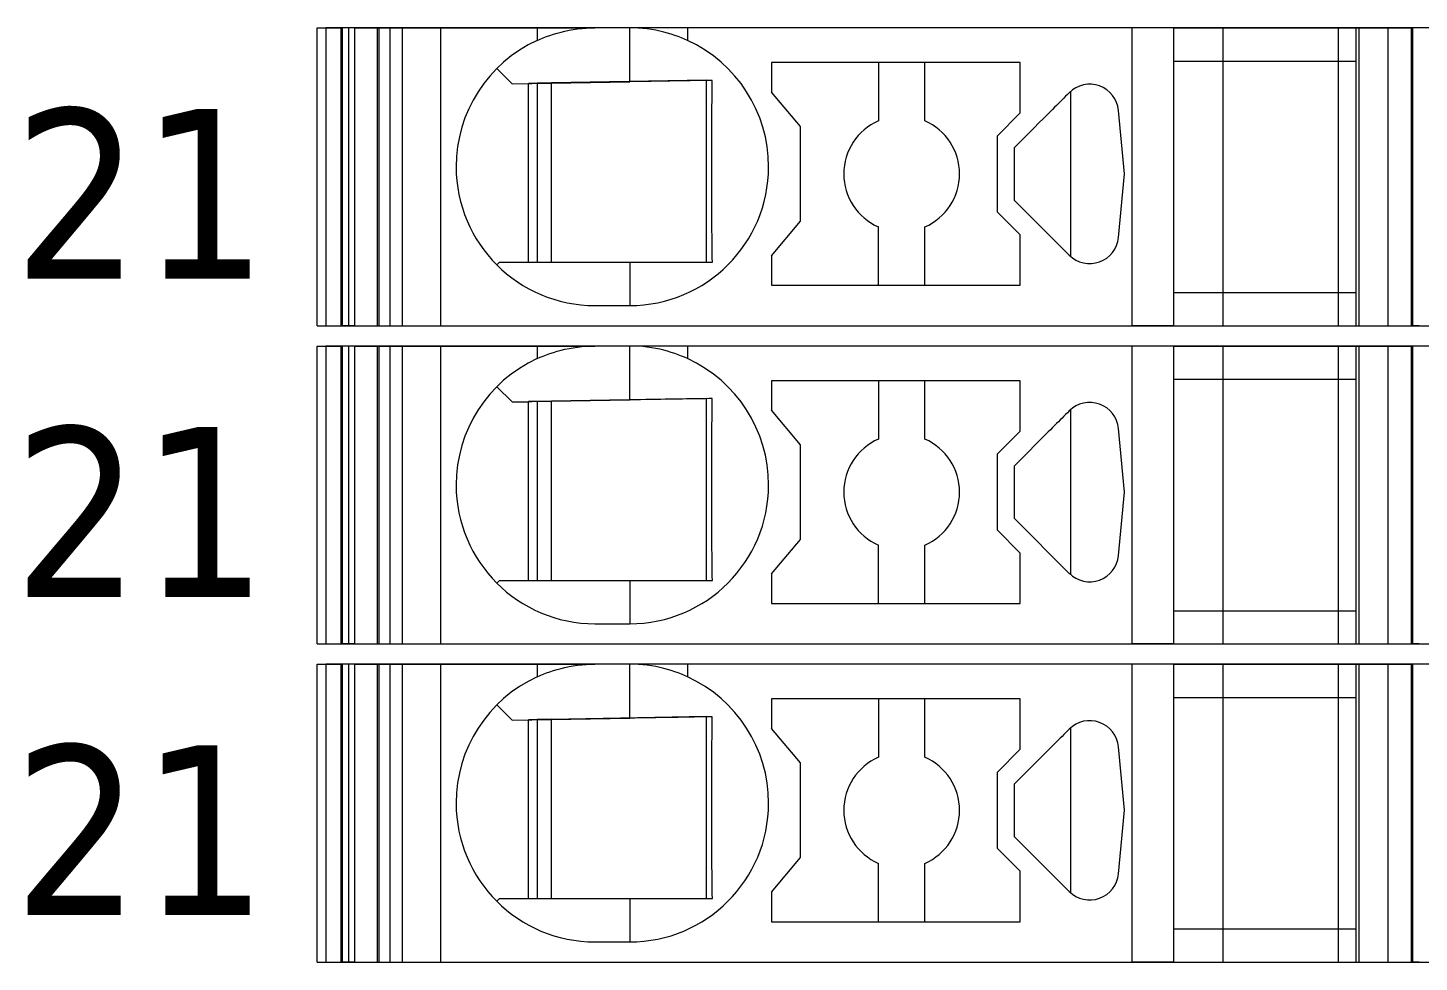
# Model space of a CAD drawing. Header units: millimetres. Extents: x 0 to 2100, y 0 to 1485.
# Drawn here: x 1216.85 to 1240.89, y 717.35 to 733.5 of the extents above; entities that cross this region are included whole.
import ezdxf
from ezdxf.enums import TextEntityAlignment as Align

# ---------------------------------------------------------------- set-up
doc = ezdxf.new("R2010")
doc.units = ezdxf.units.MM
for name, color, linetype, lineweight in [('EPLAN309', 5, 'Continuous', 5), ('EPLAN493', 5, 'Continuous', 5), ('MAIN-1', 7, 'Continuous', 5), ('MAIN-2', 7, 'Continuous', 5)]:
    doc.layers.add(name, color=color, linetype=linetype, lineweight=lineweight)
doc.styles.add('Tahoma', font='')
doc.styles.get('Tahoma').set_extended_font_data('Tahoma')

# ---------------------------------------------------------------- blocks, each defined once
blk = doc.blocks.new('EPLSYM_LibrarySPECIAL_Symbol12_Variant0_Placement8_12')
at = {"layer": 'EPLAN309', "lineweight": 13, "ltscale": 20}
blk.add_lwpolyline([(0, -5.15), (68.15, -5.15), (68.15, 0), (0, 0)], close=True, dxfattribs=at)
at = {"layer": 'EPLAN493', "color": 5, "style": 'Tahoma'}
blk.add_attdef('17_20450', text='', height=2.93475, dxfattribs=at).set_placement((0, -27.293475), align=Align.MIDDLE_RIGHT)
blk = doc.blocks.new('EPLSYM_LibrarySPECIAL_Symbol12_Variant0_Placement8_13')
at = {"layer": 'EPLAN309', "lineweight": 13, "ltscale": 20}
blk.add_lwpolyline([(0, -5.15), (68.15, -5.15), (68.15, 0), (0, 0)], close=True, dxfattribs=at)
at = {"layer": 'EPLAN493', "color": 5, "style": 'Tahoma'}
blk.add_attdef('17_20450', text='', height=2.93475, dxfattribs=at).set_placement((0, -27.293475), align=Align.MIDDLE_RIGHT)
blk = doc.blocks.new('EPLSYM_LibrarySPECIAL_Symbol12_Variant0_Placement8_14')
at = {"layer": 'EPLAN309', "lineweight": 13, "ltscale": 20}
blk.add_lwpolyline([(0, -5.15), (68.15, -5.15), (68.15, 0), (0, 0)], close=True, dxfattribs=at)
at = {"layer": 'EPLAN493', "color": 5, "style": 'Tahoma'}
blk.add_attdef('17_20450', text='', height=2.93475, dxfattribs=at).set_placement((0, -27.293475), align=Align.MIDDLE_RIGHT)

msp = doc.modelspace()

# ---------------------------------------------------------------- linework, layer by layer
at = {"layer": 'MAIN-1'}
for p, q in [((1221.85, 733.5), (1222.284, 733.5)), ((1221.85, 728.35), (1221.85, 733.5)), ((1222.393, 733.5), (1222.284, 733.5)), ((1222.284, 728.35), (1222.284, 733.5)), ((1222.501, 733.5), (1222.393, 733.5)), ((1222.393, 728.35), (1222.393, 733.5)), ((1222.501, 733.5), (1225.65, 733.5)), ((1222.501, 728.35), (1222.501, 733.5)), ((1225.65, 733.5), (1226.65, 733.5)), ((1225.65, 733.5), (1225.65, 733.282)), ((1225.872, 733.37), (1225.933, 733.39)), ((1225.933, 733.39), (1225.997, 733.409)), ((1225.997, 733.409), (1226.063, 733.427)), ((1226.063, 733.427), (1226.131, 733.443)), ((1226.131, 733.443), (1226.201, 733.458)), ((1226.201, 733.458), (1226.272, 733.47)), ((1226.272, 733.47), (1226.346, 733.481)), ((1226.346, 733.481), (1226.421, 733.489)), ((1226.421, 733.489), (1226.497, 733.495)), ((1226.497, 733.495), (1226.573, 733.499)), ((1226.573, 733.499), (1226.65, 733.5)), ((1227.25, 733.5), (1226.65, 733.5)), ((1227.327, 733.499), (1227.25, 733.5)), ((1228.25, 733.5), (1227.25, 733.5)), ((1227.25, 732.568), (1227.25, 733.5)), ((1227.403, 733.495), (1227.327, 733.499)), ((1227.479, 733.489), (1227.403, 733.495)), ((1227.554, 733.481), (1227.479, 733.489)), ((1227.628, 733.47), (1227.554, 733.481)), ((1227.699, 733.458), (1227.628, 733.47)), ((1227.769, 733.443), (1227.699, 733.458)), ((1227.837, 733.427), (1227.769, 733.443)), ((1227.903, 733.409), (1227.837, 733.427)), ((1227.967, 733.39), (1227.903, 733.409)), ((1228.028, 733.37), (1227.967, 733.39)), ((1235.932, 733.5), (1228.25, 733.5)), ((1228.25, 733.5), (1228.25, 733.282)), ((1236.65, 733.5), (1235.932, 733.5)), ((1235.932, 728.35), (1235.932, 733.5)), ((1236.65, 733.5), (1239.8, 733.5)), ((1236.65, 733.5), (1236.65, 728.35)), ((1239.8, 733.5), (1240.35, 733.5)), ((1239.8, 733.5), (1239.8, 728.35)), ((1240.35, 733.5), (1240.784, 733.5)), ((1240.35, 733.5), (1240.35, 728.35)), ((1240.893, 733.5), (1240.784, 733.5)), ((1240.784, 728.35), (1240.784, 733.5)), ((1225.65, 733.282), (1225.702, 733.305)), ((1225.702, 733.305), (1225.756, 733.327)), ((1225.756, 733.327), (1225.813, 733.349)), ((1225.813, 733.349), (1225.872, 733.37)), ((1228.087, 733.349), (1228.028, 733.37)), ((1228.144, 733.327), (1228.087, 733.349)), ((1228.198, 733.305), (1228.144, 733.327)), ((1228.25, 733.282), (1228.198, 733.305)), ((1229.7, 732.9), (1229.7, 732.389)), ((1234, 732.9), (1229.7, 732.9)), ((1231.55, 732.9), (1231.55, 731.892)), ((1232.35, 731.892), (1232.35, 732.9)), ((1234, 732.029), (1234, 732.9)), ((1236.65, 732.925), (1239.8, 732.925)), ((1224.953, 732.797), (1225.217, 732.533)), ((1225.217, 732.533), (1227.25, 732.568)), ((1225.5, 729.45), (1225.5, 732.538)), ((1225.65, 732.54), (1225.65, 729.45)), ((1225.9, 729.45), (1225.9, 732.545)), ((1227.345, 732.57), (1227.25, 732.568)), ((1227.438, 732.571), (1227.345, 732.57)), ((1227.53, 732.573), (1227.438, 732.571)), ((1227.618, 732.575), (1227.53, 732.573)), ((1227.703, 732.576), (1227.618, 732.575)), ((1227.786, 732.577), (1227.703, 732.576)), ((1227.865, 732.579), (1227.786, 732.577)), ((1227.943, 732.58), (1227.865, 732.579)), ((1228.017, 732.581), (1227.943, 732.58)), ((1228.09, 732.582), (1228.017, 732.581)), ((1228.16, 732.584), (1228.09, 732.582)), ((1228.229, 732.585), (1228.16, 732.584)), ((1228.297, 732.586), (1228.229, 732.585)), ((1228.363, 732.587), (1228.297, 732.586)), ((1228.428, 732.588), (1228.363, 732.587)), ((1228.491, 732.589), (1228.428, 732.588)), ((1228.554, 732.59), (1228.491, 732.589)), ((1228.615, 732.591), (1228.554, 732.59)), ((1228.579, 729.45), (1228.579, 732.591)), ((1228.676, 732.592), (1228.615, 732.591)), ((1228.674, 732.377), (1228.675, 732.45)), ((1228.675, 732.45), (1228.676, 732.522)), ((1228.676, 732.522), (1228.676, 732.592)), ((1228.672, 732.149), (1228.673, 732.227)), ((1228.673, 732.303), (1228.674, 732.377)), ((1228.673, 732.227), (1228.673, 732.303)), ((1230.2, 731.793), (1229.7, 732.389)), ((1234.658, 732.191), (1234.627, 732.159)), ((1234.69, 732.222), (1234.658, 732.191)), ((1234.721, 732.253), (1234.69, 732.222)), ((1234.752, 732.285), (1234.721, 732.253)), ((1234.784, 732.316), (1234.752, 732.285)), ((1234.815, 732.347), (1234.784, 732.316)), ((1234.846, 732.379), (1234.815, 732.347)), ((1234.867, 732.398), (1234.867, 729.552)), ((1228.67, 731.988), (1228.671, 732.07)), ((1228.67, 731.904), (1228.67, 731.988)), ((1228.671, 732.07), (1228.672, 732.149)), ((1233.6, 731.629), (1234, 732.029)), ((1234.443, 731.975), (1234.402, 731.934)), ((1234.483, 732.015), (1234.443, 731.975)), ((1234.521, 732.053), (1234.483, 732.015)), ((1234.558, 732.09), (1234.521, 732.053)), ((1234.594, 732.126), (1234.558, 732.09)), ((1234.627, 732.159), (1234.594, 732.126)), ((1235.802, 730.975), (1235.698, 732.072)), ((1228.668, 731.632), (1228.669, 731.726)), ((1228.669, 731.817), (1228.67, 731.904)), ((1228.669, 731.726), (1228.669, 731.817)), ((1230.2, 730.157), (1230.2, 731.793)), ((1234.242, 731.774), (1234.158, 731.69)), ((1234.323, 731.856), (1234.242, 731.774)), ((1234.402, 731.934), (1234.323, 731.856)), ((1228.667, 731.431), (1228.668, 731.534)), ((1228.668, 731.534), (1228.668, 731.632)), ((1233.6, 731.629), (1233.6, 730.321)), ((1233.986, 731.518), (1233.9, 731.432)), ((1234.072, 731.604), (1233.986, 731.518)), ((1234.158, 731.69), (1234.072, 731.604)), ((1228.667, 731.324), (1228.667, 731.431)), ((1228.667, 731.213), (1228.667, 731.324)), ((1233.9, 731.302), (1233.9, 731.432)), ((1233.9, 731.171), (1233.9, 731.302)), ((1228.667, 731.1), (1228.667, 731.213)), ((1228.667, 730.979), (1228.667, 731.1)), ((1228.667, 730.861), (1228.667, 730.979)), ((1233.9, 731.04), (1233.9, 731.171)), ((1233.9, 730.91), (1233.9, 731.04)), ((1228.667, 730.747), (1228.667, 730.861)), ((1228.668, 730.638), (1228.667, 730.747)), ((1233.9, 730.779), (1233.9, 730.91)), ((1233.9, 730.648), (1233.9, 730.779)), ((1235.698, 729.878), (1235.802, 730.975)), ((1228.668, 730.534), (1228.668, 730.638)), ((1228.669, 730.434), (1228.668, 730.534)), ((1233.9, 730.518), (1233.9, 730.648)), ((1233.9, 730.518), (1234.846, 729.571)), ((1228.669, 730.339), (1228.669, 730.434)), ((1228.67, 730.248), (1228.669, 730.339)), ((1234, 729.921), (1233.6, 730.321)), ((1228.671, 730.159), (1228.67, 730.248)), ((1228.672, 730.073), (1228.671, 730.159)), ((1228.672, 729.99), (1228.672, 730.073)), ((1229.7, 729.561), (1230.2, 730.157)), ((1231.55, 729.05), (1231.55, 730.058)), ((1232.35, 729.05), (1232.35, 730.058)), ((1228.673, 729.908), (1228.672, 729.99)), ((1228.674, 729.829), (1228.673, 729.908)), ((1228.675, 729.75), (1228.674, 729.829)), ((1234, 729.05), (1234, 729.921)), ((1228.676, 729.674), (1228.675, 729.75)), ((1228.676, 729.598), (1228.676, 729.674)), ((1228.677, 729.524), (1228.676, 729.598)), ((1229.7, 729.561), (1229.7, 729.05)), ((1225, 729.45), (1224.953, 729.403)), ((1225, 729.45), (1227.25, 729.45)), ((1227.25, 729.45), (1227.342, 729.45)), ((1227.25, 729.45), (1227.25, 728.7)), ((1227.342, 729.45), (1227.433, 729.45)), ((1227.433, 729.45), (1227.523, 729.45)), ((1227.523, 729.45), (1227.61, 729.45)), ((1227.61, 729.45), (1227.695, 729.45)), ((1227.695, 729.45), (1227.778, 729.45)), ((1227.778, 729.45), (1227.858, 729.45)), ((1227.858, 729.45), (1227.936, 729.45)), ((1227.936, 729.45), (1228.011, 729.45)), ((1228.011, 729.45), (1228.085, 729.45)), ((1228.085, 729.45), (1228.157, 729.45)), ((1228.157, 729.45), (1228.226, 729.45)), ((1228.226, 729.45), (1228.295, 729.45)), ((1228.295, 729.45), (1228.361, 729.45)), ((1228.361, 729.45), (1228.427, 729.45)), ((1228.427, 729.45), (1228.491, 729.45)), ((1228.491, 729.45), (1228.555, 729.45)), ((1228.555, 729.45), (1228.617, 729.45)), ((1228.617, 729.45), (1228.678, 729.45)), ((1228.678, 729.45), (1228.677, 729.524)), ((1229.7, 729.05), (1234, 729.05)), ((1236.65, 728.925), (1239.8, 728.925)), ((1226.65, 728.7), (1227.25, 728.7)), ((1221.85, 728.35), (1222.284, 728.35)), ((1222.393, 728.35), (1222.284, 728.35)), ((1222.501, 728.35), (1222.393, 728.35)), ((1222.501, 728.35), (1235.932, 728.35)), ((1236.65, 728.35), (1235.932, 728.35)), ((1236.65, 728.35), (1239.8, 728.35)), ((1239.8, 728.35), (1240.35, 728.35)), ((1240.35, 728.35), (1240.784, 728.35)), ((1240.893, 728.35), (1240.784, 728.35)), ((1221.85, 728), (1222.284, 728)), ((1221.85, 722.85), (1221.85, 728)), ((1222.393, 728), (1222.284, 728)), ((1222.284, 722.85), (1222.284, 728)), ((1222.501, 728), (1222.393, 728)), ((1222.393, 722.85), (1222.393, 728)), ((1222.501, 728), (1225.65, 728)), ((1222.501, 722.85), (1222.501, 728)), ((1225.65, 728), (1226.65, 728)), ((1225.65, 728), (1225.65, 727.782)), ((1225.813, 727.849), (1225.872, 727.87)), ((1225.872, 727.87), (1225.933, 727.89)), ((1225.933, 727.89), (1225.997, 727.909)), ((1225.997, 727.909), (1226.063, 727.927)), ((1226.063, 727.927), (1226.131, 727.943)), ((1226.131, 727.943), (1226.201, 727.958)), ((1226.201, 727.958), (1226.272, 727.97)), ((1226.272, 727.97), (1226.346, 727.981)), ((1226.346, 727.981), (1226.421, 727.989)), ((1226.421, 727.989), (1226.497, 727.995)), ((1226.497, 727.995), (1226.573, 727.999)), ((1226.573, 727.999), (1226.65, 728)), ((1227.25, 728), (1226.65, 728)), ((1227.327, 727.999), (1227.25, 728)), ((1228.25, 728), (1227.25, 728)), ((1227.25, 727.068), (1227.25, 728)), ((1227.403, 727.995), (1227.327, 727.999)), ((1227.479, 727.989), (1227.403, 727.995)), ((1227.554, 727.981), (1227.479, 727.989)), ((1227.628, 727.97), (1227.554, 727.981)), ((1227.699, 727.958), (1227.628, 727.97)), ((1227.769, 727.943), (1227.699, 727.958)), ((1227.837, 727.927), (1227.769, 727.943)), ((1227.903, 727.909), (1227.837, 727.927)), ((1227.967, 727.89), (1227.903, 727.909)), ((1228.028, 727.87), (1227.967, 727.89)), ((1228.087, 727.849), (1228.028, 727.87)), ((1235.932, 728), (1228.25, 728)), ((1228.25, 728), (1228.25, 727.782)), ((1236.65, 728), (1235.932, 728)), ((1235.932, 722.85), (1235.932, 728)), ((1236.65, 728), (1239.8, 728)), ((1236.65, 728), (1236.65, 722.85)), ((1239.8, 728), (1240.35, 728)), ((1239.8, 728), (1239.8, 722.85)), ((1240.35, 728), (1240.784, 728)), ((1240.35, 728), (1240.35, 722.85)), ((1240.893, 728), (1240.784, 728)), ((1240.784, 722.85), (1240.784, 728)), ((1225.65, 727.782), (1225.702, 727.805)), ((1225.702, 727.805), (1225.756, 727.827)), ((1225.756, 727.827), (1225.813, 727.849)), ((1228.144, 727.827), (1228.087, 727.849)), ((1228.198, 727.805), (1228.144, 727.827)), ((1228.25, 727.782), (1228.198, 727.805)), ((1229.7, 727.4), (1229.7, 726.889)), ((1234, 727.4), (1229.7, 727.4)), ((1231.55, 727.4), (1231.55, 726.392)), ((1232.35, 726.392), (1232.35, 727.4)), ((1234, 726.529), (1234, 727.4)), ((1236.65, 727.425), (1239.8, 727.425)), ((1224.953, 727.297), (1225.217, 727.033)), ((1225.217, 727.033), (1227.25, 727.068)), ((1225.5, 723.95), (1225.5, 727.038)), ((1225.65, 727.04), (1225.65, 723.95)), ((1225.9, 723.95), (1225.9, 727.045)), ((1227.345, 727.07), (1227.25, 727.068)), ((1227.438, 727.071), (1227.345, 727.07)), ((1227.53, 727.073), (1227.438, 727.071)), ((1227.618, 727.075), (1227.53, 727.073)), ((1227.703, 727.076), (1227.618, 727.075)), ((1227.786, 727.077), (1227.703, 727.076)), ((1227.865, 727.079), (1227.786, 727.077)), ((1227.943, 727.08), (1227.865, 727.079)), ((1228.017, 727.081), (1227.943, 727.08)), ((1228.09, 727.082), (1228.017, 727.081)), ((1228.16, 727.084), (1228.09, 727.082)), ((1228.229, 727.085), (1228.16, 727.084)), ((1228.297, 727.086), (1228.229, 727.085)), ((1228.363, 727.087), (1228.297, 727.086)), ((1228.428, 727.088), (1228.363, 727.087)), ((1228.491, 727.089), (1228.428, 727.088)), ((1228.554, 727.09), (1228.491, 727.089)), ((1228.615, 727.091), (1228.554, 727.09)), ((1228.579, 723.95), (1228.579, 727.091)), ((1228.676, 727.092), (1228.615, 727.091)), ((1228.674, 726.877), (1228.675, 726.95)), ((1228.675, 726.95), (1228.676, 727.022)), ((1228.676, 727.022), (1228.676, 727.092)), ((1230.2, 726.293), (1229.7, 726.889)), ((1234.867, 726.898), (1234.867, 724.052)), ((1228.671, 726.57), (1228.672, 726.649)), ((1228.672, 726.649), (1228.673, 726.727)), ((1228.673, 726.803), (1228.674, 726.877)), ((1228.673, 726.727), (1228.673, 726.803)), ((1234.627, 726.659), (1234.594, 726.626)), ((1234.658, 726.691), (1234.627, 726.659)), ((1234.69, 726.722), (1234.658, 726.691)), ((1234.721, 726.753), (1234.69, 726.722)), ((1234.752, 726.785), (1234.721, 726.753)), ((1234.784, 726.816), (1234.752, 726.785)), ((1234.815, 726.847), (1234.784, 726.816)), ((1234.846, 726.879), (1234.815, 726.847)), ((1228.67, 726.488), (1228.671, 726.57)), ((1228.67, 726.404), (1228.67, 726.488)), ((1233.6, 726.129), (1234, 726.529)), ((1234.402, 726.434), (1234.323, 726.356)), ((1234.443, 726.475), (1234.402, 726.434)), ((1234.483, 726.515), (1234.443, 726.475)), ((1234.521, 726.553), (1234.483, 726.515)), ((1234.558, 726.59), (1234.521, 726.553)), ((1234.594, 726.626), (1234.558, 726.59)), ((1235.802, 725.475), (1235.698, 726.572)), ((1228.668, 726.132), (1228.669, 726.226)), ((1228.669, 726.317), (1228.67, 726.404)), ((1228.669, 726.226), (1228.669, 726.317)), ((1230.2, 724.657), (1230.2, 726.293)), ((1234.158, 726.19), (1234.072, 726.104)), ((1234.242, 726.274), (1234.158, 726.19)), ((1234.323, 726.356), (1234.242, 726.274)), ((1228.667, 725.931), (1228.668, 726.034)), ((1228.667, 725.824), (1228.667, 725.931)), ((1228.668, 726.034), (1228.668, 726.132)), ((1233.6, 726.129), (1233.6, 724.821)), ((1233.986, 726.018), (1233.9, 725.932)), ((1233.9, 725.802), (1233.9, 725.932)), ((1234.072, 726.104), (1233.986, 726.018)), ((1228.667, 725.713), (1228.667, 725.824)), ((1228.667, 725.6), (1228.667, 725.713)), ((1233.9, 725.671), (1233.9, 725.802)), ((1228.667, 725.479), (1228.667, 725.6)), ((1228.667, 725.361), (1228.667, 725.479)), ((1233.9, 725.54), (1233.9, 725.671)), ((1233.9, 725.41), (1233.9, 725.54)), ((1235.698, 724.378), (1235.802, 725.475)), ((1228.667, 725.247), (1228.667, 725.361)), ((1228.668, 725.138), (1228.667, 725.247)), ((1233.9, 725.279), (1233.9, 725.41)), ((1233.9, 725.148), (1233.9, 725.279)), ((1228.668, 725.034), (1228.668, 725.138)), ((1228.669, 724.934), (1228.668, 725.034)), ((1233.9, 725.018), (1233.9, 725.148)), ((1233.9, 725.018), (1234.846, 724.071)), ((1228.669, 724.839), (1228.669, 724.934)), ((1228.67, 724.748), (1228.669, 724.839)), ((1228.671, 724.659), (1228.67, 724.748)), ((1234, 724.421), (1233.6, 724.821)), ((1228.672, 724.573), (1228.671, 724.659)), ((1228.672, 724.49), (1228.672, 724.573)), ((1228.673, 724.408), (1228.672, 724.49)), ((1229.7, 724.061), (1230.2, 724.657)), ((1231.55, 723.55), (1231.55, 724.558)), ((1232.35, 723.55), (1232.35, 724.558)), ((1228.674, 724.329), (1228.673, 724.408)), ((1228.675, 724.25), (1228.674, 724.329)), ((1228.676, 724.174), (1228.675, 724.25)), ((1234, 723.55), (1234, 724.421)), ((1228.676, 724.098), (1228.676, 724.174)), ((1228.677, 724.024), (1228.676, 724.098)), ((1228.678, 723.95), (1228.677, 724.024)), ((1229.7, 724.061), (1229.7, 723.55)), ((1225, 723.95), (1224.953, 723.903)), ((1225, 723.95), (1227.25, 723.95)), ((1227.25, 723.95), (1227.342, 723.95)), ((1227.25, 723.95), (1227.25, 723.2)), ((1227.342, 723.95), (1227.433, 723.95)), ((1227.433, 723.95), (1227.523, 723.95)), ((1227.523, 723.95), (1227.61, 723.95)), ((1227.61, 723.95), (1227.695, 723.95)), ((1227.695, 723.95), (1227.778, 723.95)), ((1227.778, 723.95), (1227.858, 723.95)), ((1227.858, 723.95), (1227.936, 723.95)), ((1227.936, 723.95), (1228.011, 723.95)), ((1228.011, 723.95), (1228.085, 723.95)), ((1228.085, 723.95), (1228.157, 723.95)), ((1228.157, 723.95), (1228.226, 723.95)), ((1228.226, 723.95), (1228.295, 723.95)), ((1228.295, 723.95), (1228.361, 723.95)), ((1228.361, 723.95), (1228.427, 723.95)), ((1228.427, 723.95), (1228.491, 723.95)), ((1228.491, 723.95), (1228.555, 723.95)), ((1228.555, 723.95), (1228.617, 723.95)), ((1228.617, 723.95), (1228.678, 723.95)), ((1229.7, 723.55), (1234, 723.55)), ((1236.65, 723.425), (1239.8, 723.425)), ((1226.65, 723.2), (1227.25, 723.2)), ((1221.85, 722.85), (1222.284, 722.85)), ((1222.393, 722.85), (1222.284, 722.85)), ((1222.501, 722.85), (1222.393, 722.85)), ((1222.501, 722.85), (1235.932, 722.85)), ((1236.65, 722.85), (1235.932, 722.85)), ((1236.65, 722.85), (1239.8, 722.85)), ((1239.8, 722.85), (1240.35, 722.85)), ((1240.35, 722.85), (1240.784, 722.85)), ((1240.893, 722.85), (1240.784, 722.85)), ((1221.85, 722.5), (1222.284, 722.5)), ((1221.85, 717.35), (1221.85, 722.5)), ((1222.393, 722.5), (1222.284, 722.5)), ((1222.284, 717.35), (1222.284, 722.5)), ((1222.501, 722.5), (1222.393, 722.5)), ((1222.393, 717.35), (1222.393, 722.5)), ((1222.501, 722.5), (1225.65, 722.5)), ((1222.501, 717.35), (1222.501, 722.5)), ((1225.65, 722.5), (1226.65, 722.5)), ((1225.65, 722.5), (1225.65, 722.282)), ((1225.702, 722.305), (1225.756, 722.327)), ((1225.756, 722.327), (1225.813, 722.349)), ((1225.813, 722.349), (1225.872, 722.37)), ((1225.872, 722.37), (1225.933, 722.39)), ((1225.933, 722.39), (1225.997, 722.409)), ((1225.997, 722.409), (1226.063, 722.427)), ((1226.063, 722.427), (1226.131, 722.443)), ((1226.131, 722.443), (1226.201, 722.458)), ((1226.201, 722.458), (1226.272, 722.47)), ((1226.272, 722.47), (1226.346, 722.481)), ((1226.346, 722.481), (1226.421, 722.489)), ((1226.421, 722.489), (1226.497, 722.495)), ((1226.497, 722.495), (1226.573, 722.499)), ((1226.573, 722.499), (1226.65, 722.5)), ((1227.25, 722.5), (1226.65, 722.5)), ((1227.327, 722.499), (1227.25, 722.5)), ((1228.25, 722.5), (1227.25, 722.5)), ((1227.25, 721.568), (1227.25, 722.5)), ((1227.403, 722.495), (1227.327, 722.499)), ((1227.479, 722.489), (1227.403, 722.495)), ((1227.554, 722.481), (1227.479, 722.489)), ((1227.628, 722.47), (1227.554, 722.481)), ((1227.699, 722.458), (1227.628, 722.47)), ((1227.769, 722.443), (1227.699, 722.458)), ((1227.837, 722.427), (1227.769, 722.443)), ((1227.903, 722.409), (1227.837, 722.427)), ((1227.967, 722.39), (1227.903, 722.409)), ((1228.028, 722.37), (1227.967, 722.39)), ((1228.087, 722.349), (1228.028, 722.37)), ((1228.144, 722.327), (1228.087, 722.349)), ((1228.198, 722.305), (1228.144, 722.327)), ((1235.932, 722.5), (1228.25, 722.5)), ((1228.25, 722.5), (1228.25, 722.282)), ((1236.65, 722.5), (1235.932, 722.5)), ((1235.932, 717.35), (1235.932, 722.5)), ((1236.65, 722.5), (1239.8, 722.5)), ((1236.65, 722.5), (1236.65, 717.35)), ((1239.8, 722.5), (1240.35, 722.5)), ((1239.8, 722.5), (1239.8, 717.35)), ((1240.35, 722.5), (1240.784, 722.5)), ((1240.35, 722.5), (1240.35, 717.35)), ((1240.893, 722.5), (1240.784, 722.5)), ((1240.784, 717.35), (1240.784, 722.5)), ((1225.65, 722.282), (1225.702, 722.305)), ((1228.25, 722.282), (1228.198, 722.305)), ((1229.7, 721.9), (1229.7, 721.389)), ((1234, 721.9), (1229.7, 721.9)), ((1231.55, 721.9), (1231.55, 720.892)), ((1232.35, 720.892), (1232.35, 721.9)), ((1234, 721.029), (1234, 721.9)), ((1236.65, 721.925), (1239.8, 721.925)), ((1224.953, 721.797), (1225.217, 721.533)), ((1225.217, 721.533), (1227.25, 721.568)), ((1225.5, 718.45), (1225.5, 721.538)), ((1225.65, 721.54), (1225.65, 718.45)), ((1225.9, 718.45), (1225.9, 721.545)), ((1227.345, 721.57), (1227.25, 721.568)), ((1227.438, 721.571), (1227.345, 721.57)), ((1227.53, 721.573), (1227.438, 721.571)), ((1227.618, 721.575), (1227.53, 721.573)), ((1227.703, 721.576), (1227.618, 721.575)), ((1227.786, 721.577), (1227.703, 721.576)), ((1227.865, 721.579), (1227.786, 721.577)), ((1227.943, 721.58), (1227.865, 721.579)), ((1228.017, 721.581), (1227.943, 721.58)), ((1228.09, 721.582), (1228.017, 721.581)), ((1228.16, 721.584), (1228.09, 721.582)), ((1228.229, 721.585), (1228.16, 721.584)), ((1228.297, 721.586), (1228.229, 721.585)), ((1228.363, 721.587), (1228.297, 721.586)), ((1228.428, 721.588), (1228.363, 721.587)), ((1228.491, 721.589), (1228.428, 721.588)), ((1228.554, 721.59), (1228.491, 721.589)), ((1228.615, 721.591), (1228.554, 721.59)), ((1228.579, 718.45), (1228.579, 721.591)), ((1228.676, 721.592), (1228.615, 721.591)), ((1228.673, 721.303), (1228.674, 721.377)), ((1228.674, 721.377), (1228.675, 721.45)), ((1228.675, 721.45), (1228.676, 721.522)), ((1228.676, 721.522), (1228.676, 721.592)), ((1230.2, 720.793), (1229.7, 721.389)), ((1234.846, 721.379), (1234.815, 721.347)), ((1234.867, 721.398), (1234.867, 718.552)), ((1228.671, 721.07), (1228.672, 721.149)), ((1228.672, 721.149), (1228.673, 721.227)), ((1228.673, 721.227), (1228.673, 721.303)), ((1234.594, 721.126), (1234.558, 721.09)), ((1234.627, 721.159), (1234.594, 721.126)), ((1234.658, 721.191), (1234.627, 721.159)), ((1234.69, 721.222), (1234.658, 721.191)), ((1234.721, 721.253), (1234.69, 721.222)), ((1234.752, 721.285), (1234.721, 721.253)), ((1234.784, 721.316), (1234.752, 721.285)), ((1234.815, 721.347), (1234.784, 721.316)), ((1228.669, 720.817), (1228.67, 720.904)), ((1228.67, 720.988), (1228.671, 721.07)), ((1228.67, 720.904), (1228.67, 720.988)), ((1233.6, 720.629), (1234, 721.029)), ((1234.402, 720.934), (1234.323, 720.856)), ((1234.443, 720.975), (1234.402, 720.934)), ((1234.483, 721.015), (1234.443, 720.975)), ((1234.521, 721.053), (1234.483, 721.015)), ((1234.558, 721.09), (1234.521, 721.053)), ((1235.802, 719.975), (1235.698, 721.072)), ((1228.668, 720.632), (1228.669, 720.726)), ((1228.669, 720.726), (1228.669, 720.817)), ((1230.2, 719.157), (1230.2, 720.793)), ((1234.158, 720.69), (1234.072, 720.604)), ((1234.242, 720.774), (1234.158, 720.69)), ((1234.323, 720.856), (1234.242, 720.774)), ((1228.667, 720.431), (1228.668, 720.534)), ((1228.667, 720.324), (1228.667, 720.431)), ((1228.668, 720.534), (1228.668, 720.632)), ((1233.6, 720.629), (1233.6, 719.321)), ((1233.986, 720.518), (1233.9, 720.432)), ((1233.9, 720.302), (1233.9, 720.432)), ((1234.072, 720.604), (1233.986, 720.518)), ((1228.667, 720.213), (1228.667, 720.324)), ((1228.667, 720.1), (1228.667, 720.213)), ((1233.9, 720.171), (1233.9, 720.302)), ((1233.9, 720.04), (1233.9, 720.171)), ((1228.667, 719.979), (1228.667, 720.1)), ((1228.667, 719.861), (1228.667, 719.979)), ((1233.9, 719.91), (1233.9, 720.04)), ((1235.698, 718.878), (1235.802, 719.975)), ((1228.667, 719.747), (1228.667, 719.861)), ((1228.668, 719.638), (1228.667, 719.747)), ((1233.9, 719.779), (1233.9, 719.91)), ((1233.9, 719.648), (1233.9, 719.779)), ((1228.668, 719.534), (1228.668, 719.638)), ((1228.669, 719.434), (1228.668, 719.534)), ((1228.669, 719.339), (1228.669, 719.434)), ((1233.9, 719.518), (1233.9, 719.648)), ((1233.9, 719.518), (1234.846, 718.571)), ((1228.67, 719.248), (1228.669, 719.339)), ((1228.671, 719.159), (1228.67, 719.248)), ((1234, 718.921), (1233.6, 719.321)), ((1228.672, 719.073), (1228.671, 719.159)), ((1228.672, 718.99), (1228.672, 719.073)), ((1228.673, 718.908), (1228.672, 718.99)), ((1229.7, 718.561), (1230.2, 719.157)), ((1231.55, 718.05), (1231.55, 719.058)), ((1232.35, 718.05), (1232.35, 719.058)), ((1228.674, 718.829), (1228.673, 718.908)), ((1228.675, 718.75), (1228.674, 718.829)), ((1228.676, 718.674), (1228.675, 718.75)), ((1234, 718.05), (1234, 718.921)), ((1228.676, 718.598), (1228.676, 718.674)), ((1228.677, 718.524), (1228.676, 718.598)), ((1228.678, 718.45), (1228.677, 718.524)), ((1229.7, 718.561), (1229.7, 718.05)), ((1225, 718.45), (1224.953, 718.403)), ((1225, 718.45), (1227.25, 718.45)), ((1227.25, 718.45), (1227.342, 718.45)), ((1227.25, 718.45), (1227.25, 717.7)), ((1227.342, 718.45), (1227.433, 718.45)), ((1227.433, 718.45), (1227.523, 718.45)), ((1227.523, 718.45), (1227.61, 718.45)), ((1227.61, 718.45), (1227.695, 718.45)), ((1227.695, 718.45), (1227.778, 718.45)), ((1227.778, 718.45), (1227.858, 718.45)), ((1227.858, 718.45), (1227.936, 718.45)), ((1227.936, 718.45), (1228.011, 718.45)), ((1228.011, 718.45), (1228.085, 718.45)), ((1228.085, 718.45), (1228.157, 718.45)), ((1228.157, 718.45), (1228.226, 718.45)), ((1228.226, 718.45), (1228.295, 718.45)), ((1228.295, 718.45), (1228.361, 718.45)), ((1228.361, 718.45), (1228.427, 718.45)), ((1228.427, 718.45), (1228.491, 718.45)), ((1228.491, 718.45), (1228.555, 718.45)), ((1228.555, 718.45), (1228.617, 718.45)), ((1228.617, 718.45), (1228.678, 718.45)), ((1229.7, 718.05), (1234, 718.05)), ((1236.65, 717.925), (1239.8, 717.925)), ((1226.65, 717.7), (1227.25, 717.7)), ((1221.85, 717.35), (1222.284, 717.35)), ((1222.393, 717.35), (1222.284, 717.35)), ((1222.501, 717.35), (1222.393, 717.35)), ((1222.501, 717.35), (1235.932, 717.35)), ((1236.65, 717.35), (1235.932, 717.35)), ((1236.65, 717.35), (1239.8, 717.35)), ((1239.8, 717.35), (1240.35, 717.35)), ((1240.35, 717.35), (1240.784, 717.35)), ((1240.893, 717.35), (1240.784, 717.35))]:
    msp.add_line(p, q, dxfattribs=at)
for centre, radius, start, end in [((1226.65, 731.1), 2.4, 114.6244, 180), ((1227.25, 731.1), 2.4, 0, 65.3756), ((1235.2, 732.025), 0.5, 5.4404, 135), ((1231.95, 730.975), 1, 113.5782, 180), ((1231.95, 730.975), 1, 0, 66.4218), ((1226.65, 731.1), 2.4, 180, 270), ((1227.25, 731.1), 2.4, 270, 0), ((1231.95, 730.975), 1, 180, 246.4218), ((1231.95, 730.975), 1, 293.5782, 0), ((1235.2, 729.925), 0.5, 225, 354.5596), ((1226.65, 725.6), 2.4, 114.6244, 180), ((1227.25, 725.6), 2.4, 0, 65.3756), ((1235.2, 726.525), 0.5, 5.4404, 135), ((1231.95, 725.475), 1, 113.5782, 180), ((1231.95, 725.475), 1, 0, 66.4218), ((1226.65, 725.6), 2.4, 180, 270), ((1227.25, 725.6), 2.4, 270, 0), ((1231.95, 725.475), 1, 180, 246.4218), ((1231.95, 725.475), 1, 293.5782, 0), ((1235.2, 724.425), 0.5, 225, 354.5596), ((1226.65, 720.1), 2.4, 114.6244, 180), ((1227.25, 720.1), 2.4, 0, 65.3756), ((1235.2, 721.025), 0.5, 5.4404, 135), ((1231.95, 719.975), 1, 113.5782, 180), ((1231.95, 719.975), 1, 0, 66.4218), ((1226.65, 720.1), 2.4, 180, 270), ((1227.25, 720.1), 2.4, 270, 0), ((1231.95, 719.975), 1, 180, 246.4218), ((1231.95, 719.975), 1, 293.5782, 0), ((1235.2, 718.925), 0.5, 225, 354.5596)]:
    msp.add_arc(centre, radius, start, end, dxfattribs=at)
at = {"layer": 'MAIN-2'}
for p, q in [((1222.256, 733.5), (1222.256, 728.35)), ((1222.889, 728.35), (1222.889, 733.5)), ((1222.917, 733.5), (1222.917, 728.35)), ((1223.102, 733.5), (1223.102, 728.35)), ((1223.32, 733.5), (1223.32, 728.35)), ((1223.981, 733.5), (1223.981, 728.35)), ((1237.506, 728.35), (1237.506, 733.5)), ((1239.491, 733.5), (1239.491, 728.35)), ((1239.85, 733.5), (1239.85, 728.35)), ((1240.756, 733.5), (1240.756, 728.35)), ((1225.217, 732.533), (1225.5, 732.538)), ((1225.65, 732.542), (1225.5, 732.539)), ((1225.5, 732.539), (1225.5, 732.538)), ((1225.5, 732.538), (1225.5, 732.538)), ((1225.9, 732.548), (1225.65, 732.543)), ((1225.65, 732.542), (1225.65, 732.543)), ((1225.65, 732.542), (1225.65, 732.54)), ((1225.9, 732.553), (1228.579, 732.6)), ((1225.9, 732.548), (1225.9, 732.553)), ((1225.9, 732.545), (1225.9, 732.548)), ((1228.579, 732.6), (1228.676, 732.592)), ((1228.579, 732.591), (1228.579, 732.6)), ((1225.65, 729.45), (1225.65, 729.45)), ((1225.9, 729.45), (1225.9, 729.45)), ((1222.256, 728), (1222.256, 722.85)), ((1222.889, 722.85), (1222.889, 728)), ((1222.917, 728), (1222.917, 722.85)), ((1223.102, 728), (1223.102, 722.85)), ((1223.32, 728), (1223.32, 722.85)), ((1223.981, 728), (1223.981, 722.85)), ((1237.506, 722.85), (1237.506, 728)), ((1239.491, 728), (1239.491, 722.85)), ((1239.85, 728), (1239.85, 722.85)), ((1240.756, 728), (1240.756, 722.85)), ((1225.217, 727.033), (1225.5, 727.038)), ((1225.65, 727.042), (1225.5, 727.039)), ((1225.5, 727.039), (1225.5, 727.038)), ((1225.5, 727.038), (1225.5, 727.038)), ((1225.9, 727.048), (1225.65, 727.043)), ((1225.65, 727.042), (1225.65, 727.043)), ((1225.65, 727.042), (1225.65, 727.04)), ((1225.9, 727.053), (1228.579, 727.1)), ((1225.9, 727.048), (1225.9, 727.053)), ((1225.9, 727.045), (1225.9, 727.048)), ((1228.579, 727.1), (1228.676, 727.092)), ((1228.579, 727.091), (1228.579, 727.1)), ((1225.65, 723.95), (1225.65, 723.95)), ((1225.9, 723.95), (1225.9, 723.95)), ((1222.256, 722.5), (1222.256, 717.35)), ((1222.889, 717.35), (1222.889, 722.5)), ((1222.917, 722.5), (1222.917, 717.35)), ((1223.102, 722.5), (1223.102, 717.35)), ((1223.32, 722.5), (1223.32, 717.35)), ((1223.981, 722.5), (1223.981, 717.35)), ((1237.506, 717.35), (1237.506, 722.5)), ((1239.491, 722.5), (1239.491, 717.35)), ((1239.85, 722.5), (1239.85, 717.35)), ((1240.756, 722.5), (1240.756, 717.35)), ((1225.9, 721.553), (1228.579, 721.6)), ((1228.579, 721.6), (1228.676, 721.592)), ((1228.579, 721.591), (1228.579, 721.6)), ((1225.217, 721.533), (1225.5, 721.538)), ((1225.65, 721.542), (1225.5, 721.539)), ((1225.5, 721.539), (1225.5, 721.538)), ((1225.5, 721.538), (1225.5, 721.538)), ((1225.9, 721.548), (1225.65, 721.543)), ((1225.65, 721.542), (1225.65, 721.543)), ((1225.65, 721.542), (1225.65, 721.54)), ((1225.9, 721.548), (1225.9, 721.553)), ((1225.9, 721.545), (1225.9, 721.548)), ((1225.65, 718.45), (1225.65, 718.45)), ((1225.9, 718.45), (1225.9, 718.45))]:
    msp.add_line(p, q, dxfattribs=at)

# ---------------------------------------------------------------- block references
ref = msp.add_blockref('EPLSYM_LibrarySPECIAL_Symbol12_Variant0_Placement8_12', (1222, 733.5))
ref.add_attrib('17_20450', '21', dxfattribs={"layer": 'EPLAN493', "color": 5, "height": 2.9348, "style": 'Tahoma'}).set_placement((1221, 730.632), align=Align.MIDDLE_RIGHT)
ref = msp.add_blockref('EPLSYM_LibrarySPECIAL_Symbol12_Variant0_Placement8_13', (1222, 728))
ref.add_attrib('17_20450', '21', dxfattribs={"layer": 'EPLAN493', "color": 5, "height": 2.9348, "style": 'Tahoma'}).set_placement((1221, 725.132), align=Align.MIDDLE_RIGHT)
ref = msp.add_blockref('EPLSYM_LibrarySPECIAL_Symbol12_Variant0_Placement8_14', (1222, 722.5))
ref.add_attrib('17_20450', '21', dxfattribs={"layer": 'EPLAN493', "color": 5, "height": 2.9348, "style": 'Tahoma'}).set_placement((1221, 719.632), align=Align.MIDDLE_RIGHT)

doc.saveas('drawing.dxf')
